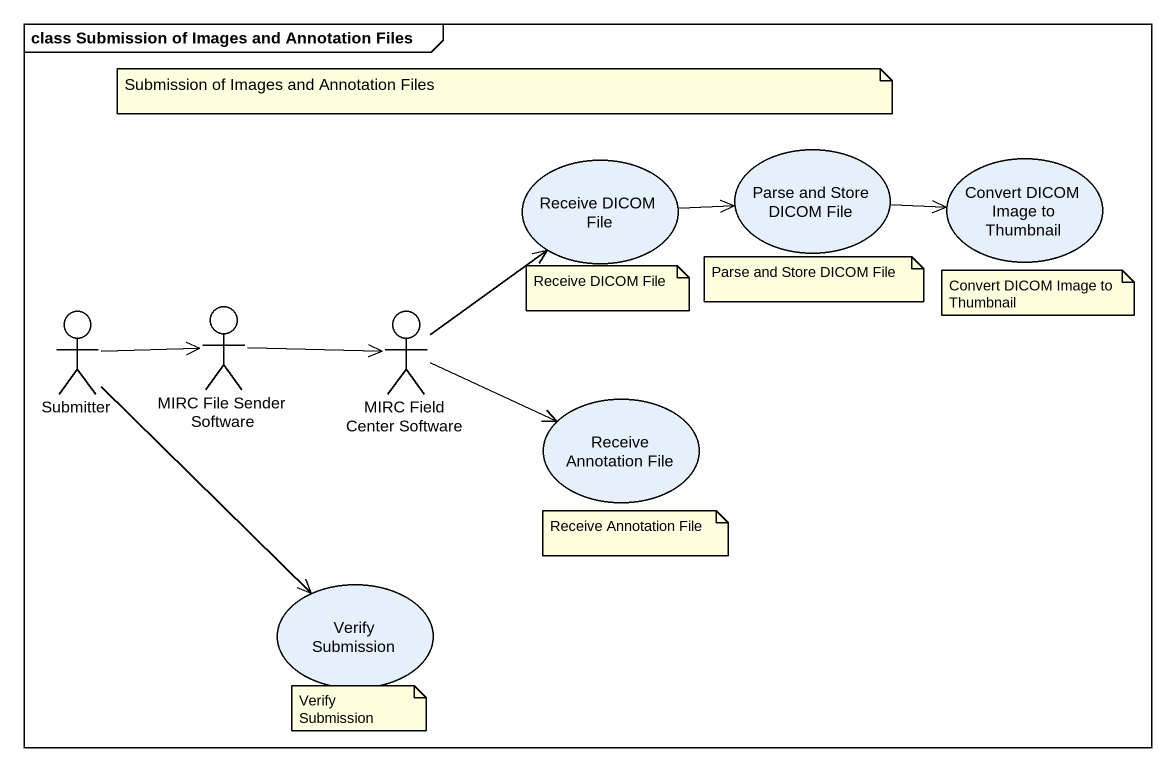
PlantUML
@startuml
mainframe class Submission of Images and Annotation Files
usecase "Parse and Store DICOM File" as Parse_and_Store_DICOM_File
usecase "Receive DICOM File" as Receive_DICOM_File
usecase "Convert DICOM Image to Thumbnail" as Convert_DICOM_Image_to
actor Submitter
actor "MIRC File Sender Software" as MIRC_File_Sender_Software
actor "MIRC Field Center Software" as MIRC_Field_Center_Software
usecase "Receive Annotation File" as Receive_Annotation_File
usecase "Verify Submission" as Verify_Submission
Parse_and_Store_DICOM_File -right-> Convert_DICOM_Image_to
Receive_DICOM_File -right-> Parse_and_Store_DICOM_File
Submitter -right-> MIRC_File_Sender_Software
Submitter --> Verify_Submission
MIRC_File_Sender_Software -right-> MIRC_Field_Center_Software
MIRC_Field_Center_Software -up-> Receive_DICOM_File
MIRC_Field_Center_Software -right-> Receive_Annotation_File
note as N1
  Submission of Images and Annotation Files
end note
note as N2
  Receive DICOM File
end note
note as N3
  Parse and Store DICOM File
end note
note as N4
  Convert DICOM Image to Thumbnail
end note
note as N5
  Receive Annotation File
end note
note as N6
  Verify Submission
end note
@enduml
